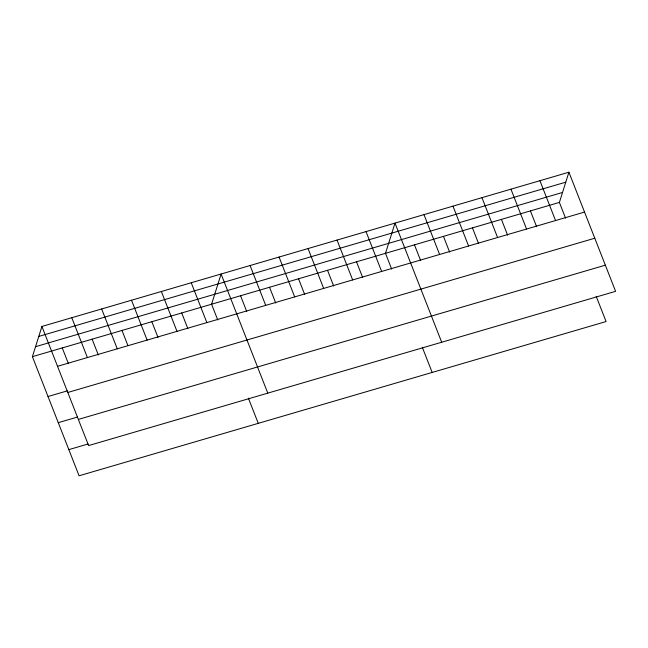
<?xml version="1.0" encoding="UTF-8"?>
<svg xmlns="http://www.w3.org/2000/svg" width="648" height="648" viewBox="0 0 648 648"><rect width="100%" height="100%" fill="white"/><g stroke="black" fill="none" stroke-linecap="round" stroke-linejoin="round"><path stroke-width="0.97" d="M596.192 296.322L606.083 321.546L79.088 475.786L32.4 356.667L41.918 326.454L568.912 172.214L615.6 291.333L88.606 445.581L41.918 326.454M565.566 218.174L559.394 202.419L568.912 172.214M38.783 336.425L565.777 182.177M35.543 346.696L562.537 192.448M32.4 356.667L559.394 202.419M57.542 366.306L584.537 212.066M48.017 396.519L67.287 390.882M67.789 392.469L594.783 238.221M58.271 422.674L77.533 417.037M78.351 419.418L605.345 265.178M68.834 449.631L88.096 443.993M539.93 180.695L555.547 220.547M530.412 210.908L536.585 226.662M510.948 189.176L526.565 229.028M501.422 219.389L507.603 235.143M481.958 197.664L497.583 237.516M472.441 227.869L478.613 243.624M452.976 206.145L468.593 245.997M443.459 236.358L449.631 252.113M423.995 214.626L439.611 254.478M414.469 244.839L420.649 260.593M441.693 342.233L395.005 223.114L385.487 253.319L391.659 269.074M422.285 347.223L432.167 372.446M366.023 231.595L381.64 271.447M356.505 261.808L362.678 277.563M337.041 240.076L352.658 279.928M327.515 270.289L333.688 286.043M308.051 248.557L323.668 288.417M298.534 278.77L304.706 294.524M279.069 257.045L294.686 296.897M269.544 287.258L275.724 303.013M250.088 265.526L265.704 305.378M240.562 295.739L246.734 311.494M267.786 393.134L221.098 274.007L211.58 304.22L217.752 319.974M248.378 398.123L258.26 423.346M191.233 282.755L206.858 322.607M181.715 312.96L187.888 328.714M161.376 291.495L176.993 331.347M151.851 321.7L158.023 337.454M131.512 300.235L147.128 340.087M121.986 330.44L127.802 345.271M101.647 308.975L117.264 348.827M92.129 339.179L98.302 354.942M71.782 317.714L87.399 357.566M62.265 347.927L68.437 363.682"/></g></svg>
